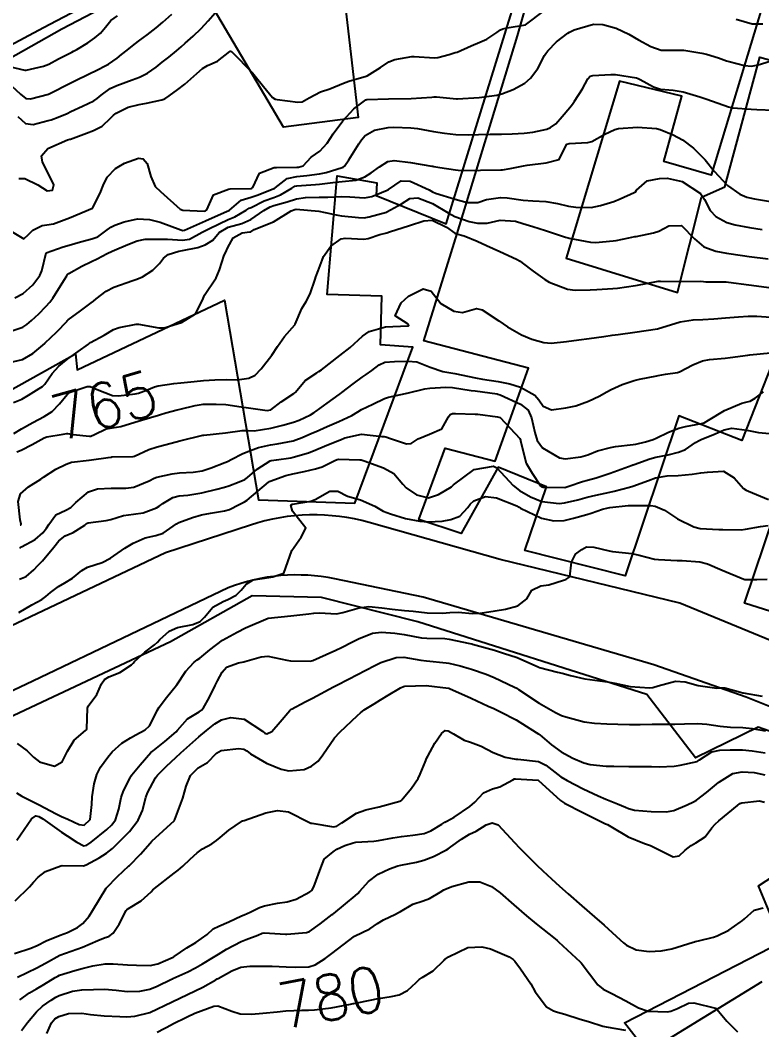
# Model space of a CAD drawing. Header units: metres. Extents: x 318500 to 325275, y 7408834 to 7428799.
# Drawn here: x 323729.1 to 323794.6, y 7419810.4 to 7419899.6 of the extents above; entities that cross this region are included whole.
import ezdxf
from ezdxf.enums import TextEntityAlignment as Align

# ---------------------------------------------------------------- set-up
doc = ezdxf.new("R2010")
doc.units = ezdxf.units.M
doc.header["$MEASUREMENT"] = 0
for name, color, linetype in [('Cotas', 45, 'Continuous'), ('Curvas de Nivel 1m', 11, 'Continuous'), ('Curvas de Nivel 5m', 15, 'Continuous'), ('Edificações', 30, 'Continuous'), ('Vias Primárias', 230, 'Continuous')]:
    doc.layers.add(name, color=color, linetype=linetype)
doc.styles.add('Style-STANDARD', font='STANDARD.shx')

msp = doc.modelspace()

# ---------------------------------------------------------------- linework, layer by layer
at = {"layer": 'Curvas de Nivel 1m', "flags": 128}
for points, elevation in [([(323727.668, 7419895.623), (323729.549, 7419895.184), (323729.662, 7419895.176), (323731.195, 7419895.527), (323731.67, 7419895.715), (323732.526, 7419896.189), (323733.686, 7419896.781), (323733.848, 7419896.857), (323734.134, 7419897.013), (323735.092, 7419897.606), (323735.706, 7419898.025), (323736.234, 7419898.463), (323736.669, 7419898.981), (323737.14, 7419899.561), (323737.73, 7419899.982)], 756), ([(323728.356, 7419893.799), (323729.152, 7419893.077), (323729.634, 7419892.679), (323730.055, 7419892.644), (323731.64, 7419893.05), (323733.651, 7419894.081), (323735.504, 7419894.992), (323735.607, 7419895.044), (323735.661, 7419895.067), (323736.925, 7419895.724), (323737.679, 7419896.252), (323738.076, 7419896.572), (323738.571, 7419896.957), (323739.196, 7419897.449), (323739.703, 7419897.826), (323740.337, 7419898.304), (323741.133, 7419898.919), (323741.725, 7419899.412), (323742.513, 7419900.121)], 757), ([(323728.927, 7419891.08), (323729.601, 7419890.476), (323730.285, 7419890.377), (323731.605, 7419890.724), (323731.856, 7419890.797), (323732.497, 7419891.037), (323733.276, 7419891.364), (323733.617, 7419891.518), (323734.638, 7419891.991), (323735.632, 7419892.488), (323735.934, 7419892.689), (323736.283, 7419892.984), (323737.072, 7419893.55), (323737.649, 7419893.825), (323739.021, 7419894.316), (323739.656, 7419894.557), (323740.378, 7419894.929), (323741.125, 7419895.461), (323741.675, 7419895.877), (323742.251, 7419896.335), (323742.923, 7419896.898), (323743.333, 7419897.256), (323743.7, 7419897.578), (323744.389, 7419898.201), (323745.098, 7419898.869), (323745.727, 7419899.528), (323746.327, 7419900.261)], 758), ([(323729.005, 7419885.611), (323729.538, 7419885.625), (323730.693, 7419885.058), (323731.522, 7419884.511), (323731.986, 7419884.58), (323732.088, 7419885.042), (323731.547, 7419886.191), (323731.1, 7419887.055), (323731.002, 7419887.62), (323731.572, 7419888.268), (323733.305, 7419889.024), (323733.526, 7419889.076), (323733.581, 7419889.09), (323734.975, 7419889.613), (323735.593, 7419889.843), (323736.354, 7419890.227), (323737.124, 7419890.975), (323737.373, 7419891.213), (323737.616, 7419891.388), (323738.673, 7419891.905), (323739.628, 7419892.155), (323740.279, 7419892.281), (323741.635, 7419892.575), (323741.886, 7419892.658), (323742.282, 7419892.904), (323743.056, 7419893.486), (323743.651, 7419893.959), (323744.712, 7419894.874), (323745.21, 7419895.324), (323745.671, 7419895.605), (323746.556, 7419895.968), (323747.639, 7419896.831), (323747.664, 7419896.857), (323747.691, 7419896.867), (323747.776, 7419896.829), (323749.661, 7419894.907), (323749.745, 7419894.809), (323750.595, 7419893.742), (323751.408, 7419892.783), (323751.638, 7419892.636), (323751.825, 7419892.589), (323753.634, 7419892.343), (323754.005, 7419892.384), (323754.641, 7419892.745), (323755.645, 7419893.258), (323756.454, 7419893.524), (323757.653, 7419894.021), (323758.136, 7419894.215), (323759.66, 7419894.652), (323759.75, 7419894.679), (323760.925, 7419895.407), (323761.679, 7419895.927), (323762.189, 7419896.135), (323763.687, 7419896.389), (323763.908, 7419896.397), (323765.685, 7419896.267), (323765.99, 7419896.291), (323766.997, 7419896.58), (323767.533, 7419896.731), (323767.693, 7419896.779), (323768.931, 7419897.322), (323769.707, 7419897.651), (323770.317, 7419897.927), (323771.186, 7419898.525), (323771.509, 7419898.735), (323771.723, 7419898.833), (323772.118, 7419898.908), (323773.727, 7419899.175), (323775.393, 7419900.465)], 759), ([(323792.308, 7419899.675), (323793.736, 7419899.287), (323794.664, 7419899.282)], 759), ([(323728.652, 7419875.081), (323729.404, 7419875.461), (323730.249, 7419876.225), (323730.867, 7419877.056), (323731.036, 7419877.443), (323731.427, 7419879.05), (323732.918, 7419879.568), (323733.461, 7419879.734), (323734.452, 7419880.018), (323735.469, 7419880.274), (323735.983, 7419880.474), (323736.699, 7419880.978), (323737.131, 7419881.326), (323737.485, 7419881.501), (323738.308, 7419881.778), (323739.491, 7419882.036), (323740.55, 7419881.983), (323741.488, 7419881.744), (323743.296, 7419881.078), (323743.481, 7419881.008), (323743.637, 7419881.043), (323745.49, 7419881.878), (323747.39, 7419882.723), (323747.499, 7419882.769), (323747.542, 7419882.787), (323747.606, 7419882.829), (323748.645, 7419883.687), (323749.518, 7419883.978), (323750.145, 7419884.176), (323751.529, 7419884.716), (323751.574, 7419884.735), (323751.636, 7419884.778), (323752.687, 7419885.618), (323753.546, 7419885.802), (323754.423, 7419885.865), (323755.549, 7419886.019), (323756.133, 7419886.139), (323757.558, 7419886.586), (323757.642, 7419886.616), (323757.759, 7419886.697), (323758.123, 7419887.252), (323759.014, 7419888.686), (323759.244, 7419889.025), (323759.591, 7419889.403), (323760.395, 7419889.871), (323761.602, 7419890.118), (323762.108, 7419890.136), (323763.602, 7419890.085), (323764.193, 7419890.022), (323765.598, 7419889.771), (323766.569, 7419889.612), (323767.594, 7419889.5), (323768.671, 7419889.477), (323769.594, 7419889.493), (323770.61, 7419889.515), (323771.595, 7419889.533), (323772.548, 7419889.553), (323773.597, 7419889.615), (323774.367, 7419889.71), (323775.603, 7419889.964), (323775.944, 7419890.117), (323776.399, 7419890.452), (323776.973, 7419891.093), (323777.632, 7419891.895), (323777.88, 7419892.193), (323778.052, 7419892.434), (323778.757, 7419893.529), (323779.228, 7419894.416), (323779.42, 7419894.657), (323779.665, 7419894.722), (323781.253, 7419894.799), (323781.666, 7419894.791), (323783.514, 7419894.51), (323783.661, 7419894.459), (323783.846, 7419894.357), (323785.016, 7419893.702), (323785.652, 7419893.509), (323786.749, 7419893.406), (323787.654, 7419893.257), (323789.117, 7419892.816), (323789.645, 7419892.637), (323790.742, 7419892.263), (323791.636, 7419891.954), (323792.011, 7419891.867), (323793.633, 7419891.733), (323794.143, 7419891.704), (323795.632, 7419891.656)], 761), ([(323728.304, 7419872.138), (323729.361, 7419872.47), (323729.728, 7419872.703), (323730.122, 7419873.062), (323730.765, 7419873.671), (323731.389, 7419874.301), (323731.752, 7419874.688), (323732.023, 7419875.041), (323732.989, 7419876.599), (323733.237, 7419877.023), (323733.312, 7419877.131), (323733.423, 7419877.22), (323734.574, 7419877.861), (323735.439, 7419878.285), (323735.918, 7419878.51), (323736.806, 7419878.976), (323737.244, 7419879.181), (323737.455, 7419879.276), (323738.628, 7419879.787), (323739.468, 7419880.119), (323740.153, 7419880.247), (323741.47, 7419880.264), (323742.128, 7419880.246), (323743.469, 7419880.154), (323744.089, 7419880.262), (323745.181, 7419880.864), (323745.482, 7419881.023), (323745.827, 7419881.199), (323747.492, 7419881.988), (323748.082, 7419882.237), (323749.086, 7419882.814), (323749.336, 7419882.978), (323749.504, 7419883.066), (323750.678, 7419883.627), (323751.518, 7419883.948), (323752.12, 7419884.172), (323753.101, 7419884.756), (323753.36, 7419884.926), (323753.533, 7419884.964), (323755.185, 7419885.084), (323755.536, 7419885.116), (323756.956, 7419885.292), (323757.54, 7419885.351), (323758.757, 7419885.467), (323759.546, 7419885.757), (323760.097, 7419886.12), (323760.832, 7419886.657), (323761.565, 7419887.126), (323762.14, 7419887.216), (323763.564, 7419887.02), (323765.451, 7419886.711), (323765.561, 7419886.692), (323765.64, 7419886.678), (323766.159, 7419886.591), (323767.557, 7419886.365), (323767.778, 7419886.346), (323769.557, 7419886.333), (323769.755, 7419886.34), (323771.558, 7419886.372), (323771.696, 7419886.38), (323772.362, 7419886.508), (323773.562, 7419886.734), (323773.867, 7419886.789), (323775.565, 7419886.986), (323776.713, 7419887.304), (323777.25, 7419888.443), (323777.389, 7419888.636), (323777.584, 7419888.7), (323779.222, 7419888.779), (323779.587, 7419888.879), (323780.732, 7419889.528), (323781.606, 7419889.947), (323781.944, 7419890.039), (323783.608, 7419890.145), (323785.295, 7419890.023), (323785.606, 7419889.944), (323786.766, 7419889.477), (323787.597, 7419889.019), (323788.568, 7419888.29), (323789.575, 7419887.261), (323790.374, 7419886.268), (323791.541, 7419885.006), (323792.652, 7419884.233), (323793.271, 7419883.968), (323793.527, 7419883.901), (323793.926, 7419883.816), (323795.523, 7419883.549)], 762), ([(323727.42, 7419869.197), (323729.326, 7419869.639), (323730.24, 7419870.152), (323731.301, 7419871.05), (323731.324, 7419871.067), (323731.341, 7419871.085), (323732.348, 7419872.042), (323733.276, 7419873.021), (323733.322, 7419873.069), (323733.371, 7419873.118), (323734.454, 7419873.934), (323735.395, 7419874.635), (323735.601, 7419874.784), (323735.851, 7419874.985), (323736.714, 7419875.67), (323737.41, 7419876.019), (323739.061, 7419876.59), (323739.418, 7419876.713), (323739.937, 7419876.932), (323740.844, 7419877.503), (323741.438, 7419878.102), (323741.769, 7419878.583), (323742.18, 7419878.903), (323743.145, 7419879.203), (323743.455, 7419879.244), (323744.802, 7419879.528), (323745.463, 7419879.757), (323746.14, 7419880.179), (323746.7, 7419880.842), (323747.485, 7419881.302), (323748.68, 7419881.627), (323749.492, 7419881.997), (323750.642, 7419882.793), (323751.187, 7419883.102), (323751.507, 7419883.217), (323752.708, 7419883.566), (323753.516, 7419883.818), (323754.325, 7419883.935), (323755.518, 7419883.952), (323756.27, 7419883.967), (323757.52, 7419884.021), (323758.221, 7419883.988), (323759.518, 7419883.898), (323760.166, 7419884.018), (323761.529, 7419884.576), (323761.578, 7419884.601), (323761.633, 7419884.648), (323762.76, 7419885.413), (323763.541, 7419885.379), (323765.235, 7419884.603), (323765.528, 7419884.445), (323765.796, 7419884.326), (323767.518, 7419883.781), (323768.581, 7419883.487), (323769.515, 7419883.507), (323770.291, 7419883.76), (323771.521, 7419883.947), (323772.123, 7419883.909), (323773.518, 7419883.705), (323774.364, 7419883.631), (323775.517, 7419883.595), (323776.553, 7419883.417), (323777.517, 7419883.178), (323778.161, 7419883.075), (323779.517, 7419883.064), (323780.342, 7419883.221), (323781.522, 7419883.589), (323782.085, 7419883.813), (323783.324, 7419884.362), (323783.444, 7419884.449), (323783.533, 7419884.58), (323784.475, 7419885.418), (323785.549, 7419885.618), (323786.231, 7419885.639), (323787.546, 7419885.345), (323789.166, 7419884.284), (323789.525, 7419883.769), (323790.023, 7419882.781), (323790.531, 7419882.265), (323791.502, 7419881.74), (323792.22, 7419881.518), (323793.496, 7419881.271), (323794.605, 7419881.098)], 763), ([(323728.53, 7419865.823), (323729.276, 7419866.135), (323729.874, 7419866.471), (323730.814, 7419867.055), (323731.108, 7419867.237), (323731.296, 7419867.455), (323731.952, 7419868.399), (323732.543, 7419869.032), (323733.327, 7419869.676), (323735.155, 7419870.993), (323735.262, 7419871.07), (323735.342, 7419871.118), (323736.544, 7419871.786), (323737.359, 7419872.265), (323737.87, 7419872.455), (323739.367, 7419872.734), (323739.562, 7419872.742), (323741.363, 7419872.435), (323741.834, 7419872.434), (323743.37, 7419872.89), (323744.597, 7419873.656), (323745.223, 7419874.863), (323745.404, 7419875.298), (323746.416, 7419876.845), (323746.72, 7419877.551), (323747.149, 7419878.835), (323747.241, 7419879.046), (323747.461, 7419879.53), (323747.937, 7419880.362), (323748.716, 7419880.818), (323749.399, 7419880.893), (323749.481, 7419880.916), (323749.771, 7419881.094), (323751.49, 7419881.781), (323753.049, 7419882.757), (323753.373, 7419882.881), (323753.502, 7419882.895), (323755.5, 7419882.73), (323757.151, 7419882.36), (323757.496, 7419882.318), (323758.984, 7419882.167), (323759.495, 7419882.151), (323759.943, 7419882.218), (323761.45, 7419882.651), (323761.486, 7419882.664), (323762.781, 7419883.361), (323763.518, 7419883.845), (323764.216, 7419883.913), (323765.512, 7419883.395), (323766.901, 7419882.576), (323767.497, 7419882.243), (323768.75, 7419881.809), (323769.491, 7419881.659), (323770.35, 7419881.673), (323771.494, 7419881.946), (323772.844, 7419881.85), (323773.492, 7419881.65), (323774.381, 7419881.369), (323775.486, 7419881.013), (323777.263, 7419880.442), (323777.479, 7419880.372), (323777.575, 7419880.342), (323779.474, 7419879.978), (323779.919, 7419879.958), (323781.476, 7419880.096), (323781.72, 7419880.134), (323782.845, 7419880.366), (323783.364, 7419880.478), (323783.482, 7419880.501), (323785.021, 7419880.803), (323785.489, 7419880.959), (323786.391, 7419881.423), (323787.497, 7419881.465), (323788.637, 7419880.288), (323789.469, 7419879.576), (323790.523, 7419879.205), (323791.462, 7419879.028), (323792.883, 7419878.804), (323793.458, 7419878.728), (323795.14, 7419878.518)], 764), ([(323728.828, 7419861.464), (323729.218, 7419861.605), (323730.183, 7419862.103), (323731.235, 7419862.701), (323731.491, 7419862.792), (323732.92, 7419863.025), (323733.241, 7419863.086), (323733.31, 7419863.088), (323733.803, 7419863.012), (323735.238, 7419862.84), (323735.373, 7419862.854), (323735.682, 7419862.986), (323736.73, 7419863.491), (323737.246, 7419863.584), (323738.006, 7419863.717), (323739.251, 7419864.077), (323740.94, 7419864.598), (323741.258, 7419864.692), (323741.427, 7419864.739), (323741.995, 7419864.903), (323742.986, 7419865.171), (323743.265, 7419865.247), (323744.566, 7419865.575), (323745.272, 7419865.679), (323746.425, 7419865.691), (323747.272, 7419865.637), (323748.632, 7419865.454), (323749.268, 7419865.341), (323750.94, 7419865.109), (323751.266, 7419865.193), (323752.156, 7419865.888), (323753.288, 7419866.628), (323753.362, 7419866.676), (323753.439, 7419866.749), (323754.281, 7419867.765), (323755.316, 7419868.443), (323755.494, 7419868.55), (323755.726, 7419868.724), (323757.333, 7419869.99), (323758.262, 7419870.686), (323759.355, 7419871.682), (323759.921, 7419872.105), (323761.368, 7419872.52), (323763.335, 7419872.586), (323763.369, 7419872.584), (323763.401, 7419872.588), (323763.424, 7419872.619), (323763.372, 7419872.75), (323762.237, 7419873.492), (323762.768, 7419874.629), (323763.406, 7419875.212), (323764.691, 7419875.879), (323765.411, 7419875.657), (323766.27, 7419874.581), (323767.39, 7419873.891), (323768.173, 7419873.774), (323769.394, 7419874.135), (323769.91, 7419874.014), (323771.378, 7419873.027), (323772.145, 7419872.502), (323773.363, 7419871.798), (323774.293, 7419871.409), (323775.357, 7419871.121), (323775.988, 7419871.082), (323777.358, 7419871.223), (323778.42, 7419871.359), (323779.361, 7419871.48), (323780.632, 7419871.66), (323781.364, 7419871.766), (323781.9, 7419871.839), (323783.367, 7419872.04), (323785.37, 7419872.33), (323787.38, 7419872.958), (323788.539, 7419873.132), (323789.383, 7419873.172), (323790.347, 7419873.228), (323791.386, 7419873.301), (323792.535, 7419873.381), (323793.388, 7419873.44), (323794.152, 7419873.449), (323795.388, 7419873.374)], 766), ([(323729.129, 7419855.006), (323729.179, 7419855.019), (323729.206, 7419855.069), (323729.136, 7419855.456), (323728.943, 7419857.073), (323729.167, 7419857.754), (323729.864, 7419858.372), (323730.964, 7419859.052), (323731.083, 7419859.15), (323731.183, 7419859.242), (323732.292, 7419859.935), (323733.2, 7419860.382), (323733.675, 7419860.541), (323735.206, 7419860.737), (323735.438, 7419860.756), (323736.895, 7419860.973), (323737.171, 7419861.01), (323737.211, 7419861.016), (323739.095, 7419861.058), (323739.212, 7419861.084), (323740.474, 7419861.668), (323741.225, 7419861.908), (323742.024, 7419862.106), (323743.233, 7419862.442), (323743.586, 7419862.533), (323744.895, 7419862.865), (323745.241, 7419862.943), (323745.333, 7419862.951), (323747.243, 7419863.135), (323748.715, 7419863.346), (323749.245, 7419863.34), (323749.773, 7419863.33), (323751.248, 7419863.553), (323752.3, 7419863.814), (323753.253, 7419864.081), (323753.741, 7419864.259), (323754.744, 7419864.735), (323755.065, 7419864.93), (323755.265, 7419865.07), (323756.233, 7419865.758), (323757.287, 7419866.532), (323757.384, 7419866.603), (323757.509, 7419866.697), (323758.514, 7419867.469), (323759.311, 7419868.06), (323759.671, 7419868.31), (323760.166, 7419868.662), (323760.826, 7419869.154), (323761.328, 7419869.402), (323762.152, 7419869.462), (323763.329, 7419869.486), (323764.13, 7419869.41), (323765.324, 7419868.951), (323766.429, 7419868.579), (323767.318, 7419868.417), (323767.5, 7419868.385), (323769.312, 7419867.994), (323769.944, 7419867.897), (323771.308, 7419867.68), (323772.333, 7419867.471), (323773.3, 7419867.186), (323774.547, 7419866.471), (323774.894, 7419866.074), (323775.28, 7419865.492), (323776.008, 7419865.18), (323777.279, 7419865.348), (323778.166, 7419865.536), (323779.285, 7419865.943), (323780.227, 7419866.396), (323780.903, 7419866.779), (323781.299, 7419866.986), (323782.266, 7419867.405), (323783.311, 7419867.757), (323783.79, 7419867.876), (323785.318, 7419868.18), (323785.445, 7419868.201), (323786.095, 7419868.318), (323787.14, 7419868.486), (323787.324, 7419868.543), (323788.482, 7419869.139), (323789.338, 7419869.51), (323789.974, 7419869.637), (323791.343, 7419869.751), (323791.795, 7419869.791), (323793.347, 7419870.017), (323793.524, 7419870.041), (323795.35, 7419870.2)], 767), ([(323729.099, 7419852.969), (323729.152, 7419853.017), (323729.241, 7419853.069), (323730.445, 7419853.721), (323731.119, 7419854.307), (323731.458, 7419854.712), (323731.672, 7419855.042), (323732.279, 7419855.897), (323733.149, 7419856.307), (323733.615, 7419856.551), (323734.056, 7419857.007), (323735.17, 7419857.949), (323735.95, 7419858.204), (323737.173, 7419858.262), (323738.471, 7419858.249), (323739.174, 7419858.347), (323740.52, 7419858.92), (323740.953, 7419859.144), (323741.185, 7419859.227), (323742.559, 7419859.527), (323743.191, 7419859.606), (323744.4, 7419859.664), (323745.194, 7419859.792), (323745.98, 7419860.067), (323747.205, 7419860.522), (323747.421, 7419860.613), (323747.803, 7419860.824), (323748.736, 7419861.296), (323749.22, 7419861.501), (323750.171, 7419861.851), (323751.23, 7419862.094), (323751.818, 7419862.184), (323753.236, 7419862.452), (323753.467, 7419862.517), (323754.018, 7419862.742), (323754.867, 7419863.11), (323755.245, 7419863.274), (323756.238, 7419863.703), (323757.254, 7419864.142), (323758.399, 7419864.683), (323758.935, 7419865.004), (323759.268, 7419865.208), (323760.243, 7419865.693), (323761.283, 7419866.172), (323761.643, 7419866.286), (323763.141, 7419866.622), (323763.264, 7419866.647), (323763.291, 7419866.656), (323764.854, 7419867.039), (323765.297, 7419867.088), (323766.689, 7419867.186), (323767.299, 7419867.159), (323768.943, 7419866.898), (323769.295, 7419866.842), (323771.213, 7419866.589), (323771.291, 7419866.574), (323771.478, 7419866.508), (323773.282, 7419865.693), (323773.951, 7419865.154), (323774.267, 7419864.475), (323774.556, 7419863.165), (323774.761, 7419862.467), (323775.23, 7419861.813), (323776.72, 7419860.935), (323777.216, 7419860.838), (323778.619, 7419861.015), (323779.222, 7419861.203), (323780.075, 7419861.55), (323781.232, 7419861.856), (323781.675, 7419861.931), (323783.236, 7419862.102), (323783.451, 7419862.134), (323784.315, 7419862.339), (323785.006, 7419862.569), (323785.245, 7419862.682), (323786.353, 7419863.214), (323787.259, 7419863.557), (323787.836, 7419863.717), (323789.265, 7419863.96), (323789.502, 7419864.041), (323789.867, 7419864.271), (323791.279, 7419865.131), (323792.833, 7419865.774), (323793.287, 7419865.878), (323793.554, 7419865.951), (323793.996, 7419866.213), (323794.744, 7419866.76)], 768), ([(323729.067, 7419850.219), (323729.675, 7419850.46), (323730.347, 7419851.057), (323730.697, 7419851.441), (323731.088, 7419851.828), (323732.089, 7419853.035), (323732.539, 7419853.598), (323733.115, 7419854.042), (323733.795, 7419854.335), (323734.833, 7419854.994), (323734.993, 7419855.131), (323735.133, 7419855.21), (323736.713, 7419855.397), (323737.138, 7419855.487), (323738.253, 7419855.844), (323739.145, 7419855.969), (323739.981, 7419856.094), (323741.154, 7419856.528), (323741.398, 7419856.666), (323741.734, 7419856.904), (323742.618, 7419857.443), (323743.167, 7419857.583), (323743.93, 7419857.641), (323745.17, 7419857.835), (323746.497, 7419858.164), (323747.175, 7419858.339), (323747.543, 7419858.46), (323748.455, 7419858.817), (323748.958, 7419859.038), (323749.186, 7419859.204), (323750.051, 7419859.943), (323751.208, 7419860.668), (323751.293, 7419860.695), (323751.767, 7419860.772), (323753.017, 7419860.949), (323753.214, 7419860.992), (323754.57, 7419861.387), (323755.224, 7419861.632), (323755.988, 7419861.959), (323757.236, 7419862.458), (323757.411, 7419862.524), (323757.784, 7419862.692), (323759.244, 7419863.034), (323761.058, 7419862.836), (323761.242, 7419862.809), (323761.389, 7419862.795), (323761.8, 7419862.642), (323763.233, 7419862.184), (323763.645, 7419862.203), (323764.269, 7419862.605), (323765.247, 7419863.029), (323766.339, 7419863.494), (323766.93, 7419864.573), (323767.068, 7419864.776), (323767.273, 7419864.844), (323767.549, 7419864.842), (323769.273, 7419864.809), (323769.528, 7419864.791), (323771.271, 7419864.563), (323771.479, 7419864.508), (323773.242, 7419862.633), (323773.283, 7419862.489), (323773.299, 7419862.429), (323773.785, 7419860.481), (323774.315, 7419859.587), (323775.054, 7419858.462), (323775.189, 7419858.364), (323775.3, 7419858.347), (323777.188, 7419858.328), (323777.275, 7419858.343), (323777.554, 7419858.426), (323778.751, 7419858.858), (323779.196, 7419858.97), (323779.959, 7419859.16), (323781.202, 7419859.571), (323783.147, 7419860.289), (323783.21, 7419860.311), (323783.237, 7419860.322), (323783.304, 7419860.349), (323784.693, 7419860.86), (323785.22, 7419860.989), (323786.321, 7419861.216), (323787.227, 7419861.432), (323787.859, 7419861.662), (323788.728, 7419862.278), (323789.041, 7419862.475), (323789.244, 7419862.555), (323790.455, 7419863.059), (323791.257, 7419863.413), (323791.949, 7419863.55), (323793.258, 7419863.396), (323794.296, 7419863.168), (323795.254, 7419863.1)], 769), ([(323728.869, 7419835.701), (323729.739, 7419835.057), (323730.301, 7419834.495), (323730.85, 7419834.084), (323732.16, 7419833.714), (323732.851, 7419834.078), (323733.318, 7419835.013), (323733.885, 7419835.995), (323734.888, 7419836.855), (323734.961, 7419836.917), (323735.002, 7419836.989), (323735.088, 7419838.817), (323735.146, 7419838.988), (323735.889, 7419840.022), (323736.31, 7419840.976), (323736.576, 7419841.344), (323736.949, 7419841.588), (323737.929, 7419841.982), (323738.966, 7419842.666), (323739.101, 7419842.805), (323739.223, 7419842.936), (323740.141, 7419843.764), (323740.993, 7419844.419), (323741.246, 7419844.658), (323741.46, 7419844.905), (323742.267, 7419845.638), (323743.011, 7419845.941), (323744.371, 7419846.227), (323745.016, 7419846.476), (323745.406, 7419846.854), (323746.138, 7419847.739), (323747.041, 7419848.239), (323747.456, 7419848.413), (323748.18, 7419848.819), (323748.634, 7419849.237), (323749.065, 7419849.779), (323749.697, 7419850.174), (323751.074, 7419850.375), (323751.436, 7419850.413), (323752.391, 7419850.76), (323753.1, 7419852.75), (323753.934, 7419853.926), (323754.336, 7419854.738), (323753.152, 7419856.234), (323753.03, 7419856.752), (323753.161, 7419856.845), (323754.786, 7419857.112), (323755.165, 7419857.253), (323756.468, 7419858.006), (323757.173, 7419857.995), (323758.02, 7419857.539), (323759.165, 7419857.215), (323760.433, 7419856.657), (323761.154, 7419856.24), (323761.814, 7419855.977), (323763.144, 7419855.566), (323764.401, 7419855.341), (323765.14, 7419855.273), (323766.367, 7419855.352), (323767.144, 7419855.5), (323767.92, 7419855.787), (323768.639, 7419856.548), (323768.855, 7419856.854), (323769.169, 7419857.144), (323770.19, 7419857.51), (323771.174, 7419857.416), (323772.97, 7419856.685), (323773.161, 7419856.571), (323773.294, 7419856.488), (323775.147, 7419855.616), (323776.216, 7419855.372), (323777.145, 7419855.408), (323777.967, 7419855.602), (323779.153, 7419855.942), (323779.52, 7419856.039), (323780.526, 7419856.39), (323781.01, 7419856.534), (323781.163, 7419856.558), (323782.8, 7419856.721), (323783.166, 7419856.737), (323784.786, 7419856.713), (323785.165, 7419856.677), (323785.99, 7419856.318), (323787.149, 7419855.536), (323788.58, 7419854.837), (323789.136, 7419854.701), (323790.782, 7419854.607), (323791.135, 7419854.604), (323792.77, 7419854.591), (323793.136, 7419854.625), (323794.477, 7419854.862), (323795.142, 7419854.97)], 771), ([(323728.814, 7419831.343), (323729.286, 7419831.063), (323730.799, 7419830.297), (323732.317, 7419829.495), (323732.783, 7419829.253), (323733.324, 7419829.012), (323734.324, 7419828.545), (323734.775, 7419828.495), (323735.295, 7419828.982), (323735.464, 7419830.316), (323735.487, 7419830.98), (323735.668, 7419832.137), (323735.894, 7419832.979), (323736.223, 7419833.6), (323736.855, 7419834.488), (323737.242, 7419834.964), (323738.091, 7419835.732), (323738.879, 7419836.218), (323739.352, 7419836.464), (323740.165, 7419836.921), (323740.547, 7419837.263), (323740.905, 7419837.94), (323741.214, 7419838.609), (323741.391, 7419838.905), (323742.055, 7419839.773), (323742.94, 7419840.85), (323742.969, 7419840.89), (323743.747, 7419842.09), (323744.445, 7419842.868), (323744.742, 7419843.095), (323744.976, 7419843.255), (323745.87, 7419843.964), (323747, 7419844.83), (323748.277, 7419845.547), (323749.011, 7419845.916), (323751.02, 7419846.78), (323753.032, 7419846.968), (323754.613, 7419847.155), (323755.035, 7419847.209), (323755.548, 7419847.235), (323757.035, 7419847.169), (323757.612, 7419847.267), (323759.04, 7419847.7), (323759.911, 7419847.792), (323761.04, 7419847.688), (323761.967, 7419847.564), (323763.038, 7419847.454), (323763.818, 7419847.389), (323765.037, 7419847.246), (323766.394, 7419847.219), (323767.037, 7419847.284), (323767.774, 7419847.295), (323769.036, 7419847.174), (323769.72, 7419847.213), (323771.039, 7419847.435), (323771.976, 7419847.565), (323773.044, 7419847.858), (323773.832, 7419848.478), (323774.292, 7419849.241), (323775.067, 7419849.623), (323775.785, 7419849.733), (323777.075, 7419850.124), (323777.3, 7419850.204), (323777.636, 7419850.424), (323777.794, 7419851.729), (323778.129, 7419852.42), (323778.694, 7419852.835), (323779.117, 7419853.073), (323779.769, 7419853.053), (323781.113, 7419852.728), (323781.415, 7419852.677), (323783.111, 7419852.481), (323783.764, 7419852.343), (323785.105, 7419851.975), (323785.478, 7419851.951), (323787.104, 7419851.877), (323787.541, 7419851.856), (323789.102, 7419851.763), (323789.791, 7419851.571), (323791.091, 7419851.006), (323792.983, 7419850.221), (323793.079, 7419850.184), (323793.122, 7419850.177), (323794.151, 7419850.204), (323795.041, 7419850.23)], 772), ([(323728.849, 7419827.156), (323730.141, 7419829.05), (323730.504, 7419829.325), (323730.783, 7419829.261), (323731.144, 7419829.036), (323732.769, 7419827.874), (323733.292, 7419827.539), (323734.129, 7419826.999), (323734.755, 7419826.677), (323735.027, 7419826.715), (323735.386, 7419826.981), (323736.772, 7419828.114), (323737.222, 7419828.51), (323737.541, 7419828.952), (323737.835, 7419829.909), (323738.053, 7419830.948), (323738.241, 7419831.527), (323738.836, 7419832.664), (323738.929, 7419832.848), (323738.986, 7419832.938), (323739.731, 7419833.809), (323740.672, 7419834.913), (323740.777, 7419834.995), (323740.862, 7419835.054), (323741.896, 7419835.878), (323742.888, 7419836.734), (323743.03, 7419836.888), (323743.908, 7419837.872), (323744.915, 7419838.507), (323745.129, 7419838.644), (323745.315, 7419838.854), (323745.823, 7419839.74), (323746.35, 7419840.839), (323746.557, 7419841.225), (323746.958, 7419842), (323747.348, 7419842.444), (323748.397, 7419842.816), (323748.863, 7419842.92), (323748.972, 7419842.948), (323750.405, 7419843.362), (323750.979, 7419843.409), (323752.668, 7419843.061), (323752.974, 7419843.015), (323754.731, 7419842.975), (323754.974, 7419843.026), (323756.137, 7419843.559), (323756.989, 7419843.944), (323757.502, 7419844.182), (323758.469, 7419844.678), (323758.819, 7419844.857), (323759.004, 7419844.953), (323760.224, 7419845.446), (323761.013, 7419845.542), (323762.197, 7419845.447), (323763.011, 7419845.328), (323764.553, 7419845.051), (323765.006, 7419844.999), (323766.612, 7419844.968), (323767.005, 7419844.932), (323768.819, 7419844.543), (323768.999, 7419844.496), (323769.056, 7419844.482), (323770.991, 7419843.942), (323771.793, 7419843.697), (323772.982, 7419843.286), (323774.906, 7419842.461), (323774.948, 7419842.439), (323774.97, 7419842.429), (323776.547, 7419842.017), (323776.965, 7419841.904), (323777.688, 7419841.697), (323778.96, 7419841.415), (323779.849, 7419841.287), (323780.958, 7419841.158), (323781.618, 7419841.032), (323782.954, 7419840.753), (323784.657, 7419840.629), (323784.953, 7419840.662), (323785.442, 7419840.809), (323786.959, 7419841.2), (323787.817, 7419841.146), (323788.956, 7419840.833), (323790.608, 7419840.599), (323790.954, 7419840.619), (323791.333, 7419840.624), (323792.705, 7419840.224), (323792.911, 7419840.183), (323792.949, 7419840.175), (323794.628, 7419839.878)], 773), ([(323728.687, 7419821.806), (323729.942, 7419823.051), (323730.31, 7419823.442), (323730.713, 7419823.895), (323731.371, 7419824.382), (323732.728, 7419824.91), (323732.825, 7419824.922), (323734.729, 7419824.903), (323734.949, 7419824.987), (323736.102, 7419825.607), (323736.746, 7419826.01), (323737.279, 7419826.428), (323737.805, 7419826.95), (323738.284, 7419827.426), (323738.77, 7419827.917), (323739.548, 7419828.928), (323739.919, 7419829.797), (323740.221, 7419830.919), (323740.379, 7419831.354), (323740.83, 7419832.239), (323741.075, 7419832.669), (323741.251, 7419832.906), (323742.039, 7419833.707), (323742.856, 7419834.462), (323743.307, 7419834.883), (323744.884, 7419836.284), (323745.584, 7419836.85), (323746.311, 7419837.427), (323746.904, 7419837.793), (323747.725, 7419838.005), (323748.905, 7419837.842), (323750.516, 7419836.786), (323750.717, 7419836.612), (323750.888, 7419836.559), (323751.355, 7419836.773), (323752.063, 7419837.603), (323752.918, 7419838.608), (323752.987, 7419838.682), (323753.07, 7419838.749), (323754.295, 7419839.371), (323754.935, 7419839.709), (323756.78, 7419840.703), (323756.951, 7419840.794), (323757.149, 7419840.894), (323758.962, 7419841.826), (323759.515, 7419842.114), (323760.563, 7419842.654), (323760.829, 7419842.794), (323760.973, 7419842.862), (323762.305, 7419843.305), (323762.98, 7419843.318), (323764.501, 7419843.074), (323764.976, 7419843), (323766.724, 7419842.822), (323766.973, 7419842.786), (323767.969, 7419842.555), (323768.764, 7419842.339), (323768.967, 7419842.276), (323770.259, 7419841.817), (323770.96, 7419841.524), (323772.752, 7419840.692), (323772.951, 7419840.602), (323773.022, 7419840.56), (323773.123, 7419840.487), (323774.932, 7419839.254), (323776.388, 7419838.438), (323776.916, 7419838.185), (323777.29, 7419838.051), (323778.908, 7419837.627), (323779.808, 7419837.495), (323780.906, 7419837.433), (323781.87, 7419837.401), (323782.906, 7419837.396), (323783.85, 7419837.396), (323784.906, 7419837.404), (323785.821, 7419837.402), (323786.907, 7419837.411), (323787.764, 7419837.43), (323788.908, 7419837.47), (323789.745, 7419837.424), (323790.905, 7419837.24), (323791.816, 7419837.149), (323792.903, 7419837.109), (323793.72, 7419837.025), (323794.9, 7419836.824)], 774), ([(323728.882, 7419815.066), (323730.608, 7419815.88), (323731.359, 7419816.286), (323732.63, 7419817.02), (323734.637, 7419817.727), (323735.983, 7419818.31), (323736.646, 7419818.554), (323736.951, 7419818.653), (323737.33, 7419818.953), (323737.859, 7419819.751), (323738.485, 7419820.942), (323738.568, 7419821.055), (323738.683, 7419821.134), (323739.814, 7419821.802), (323740.706, 7419822.615), (323740.848, 7419822.768), (323740.99, 7419822.906), (323742.724, 7419824.262), (323743.089, 7419824.513), (323743.495, 7419824.872), (323744.132, 7419825.473), (323744.748, 7419826.045), (323745.215, 7419826.391), (323746.044, 7419826.841), (323746.466, 7419827.133), (323746.769, 7419827.402), (323747.556, 7419828.045), (323748.663, 7419828.811), (323748.741, 7419828.86), (323748.791, 7419828.873), (323748.886, 7419828.904), (323750.798, 7419829.586), (323751.832, 7419829.796), (323752.799, 7419829.668), (323754.657, 7419828.731), (323754.789, 7419828.669), (323754.863, 7419828.655), (323756.785, 7419828.349), (323757.084, 7419828.398), (323757.518, 7419828.689), (323758.799, 7419829.538), (323759.623, 7419829.841), (323760.805, 7419830.122), (323762.645, 7419830.622), (323762.756, 7419830.675), (323762.812, 7419830.732), (323763.681, 7419831.754), (323764.258, 7419832.599), (323764.444, 7419832.998), (323764.862, 7419834.065), (323765.018, 7419834.439), (323765.094, 7419834.588), (323765.74, 7419835.722), (323766.326, 7419836.576), (323766.627, 7419836.839), (323766.894, 7419836.819), (323767.375, 7419836.563), (323768.32, 7419835.984), (323768.883, 7419835.82), (323769.827, 7419835.474), (323770.874, 7419834.91), (323771.947, 7419834.499), (323772.868, 7419834.325), (323773.042, 7419834.313), (323774.865, 7419834.117), (323775.535, 7419833.775), (323776.845, 7419832.765), (323777.402, 7419832.424), (323778.83, 7419831.713), (323780.131, 7419831.079), (323780.816, 7419830.773), (323781.842, 7419830.365), (323782.539, 7419830.086), (323782.806, 7419829.974), (323783.344, 7419829.805), (323784.804, 7419829.701), (323786.175, 7419829.681), (323786.805, 7419829.779), (323787.993, 7419830.282), (323788.543, 7419830.546), (323788.817, 7419830.704), (323789.706, 7419831.382), (323790.756, 7419832.251), (323790.803, 7419832.288), (323790.841, 7419832.321), (323792.033, 7419833.052), (323792.855, 7419833.2), (323793.915, 7419833.143), (323794.851, 7419832.95)], 776), ([(323729.097, 7419813.062), (323729.956, 7419813.673), (323730.585, 7419814.029), (323731.221, 7419814.403), (323732.224, 7419815.024), (323732.458, 7419815.165), (323732.603, 7419815.234), (323733.944, 7419815.666), (323734.613, 7419815.842), (323735.536, 7419816.056), (323736.619, 7419816.246), (323737.336, 7419816.236), (323738.618, 7419816.166), (323739.411, 7419816.136), (323740.618, 7419816.088), (323741.285, 7419816.235), (323742.629, 7419816.823), (323742.668, 7419816.841), (323742.727, 7419816.879), (323743.84, 7419817.666), (323744.643, 7419818.127), (323745.63, 7419818.845), (323746.176, 7419819.318), (323746.661, 7419819.57), (323747.535, 7419819.949), (323748.675, 7419820.482), (323748.905, 7419820.57), (323749.437, 7419820.792), (323750.256, 7419821.217), (323750.689, 7419821.372), (323751.849, 7419821.607), (323752.695, 7419821.731), (323753.487, 7419821.953), (323754.708, 7419822.593), (323754.787, 7419822.651), (323754.86, 7419822.728), (323755.037, 7419823.049), (323755.665, 7419824.716), (323755.967, 7419825.486), (323756.752, 7419826.148), (323757.091, 7419826.359), (323757.774, 7419826.685), (323758.518, 7419826.919), (323758.765, 7419826.977), (323760.346, 7419827.074), (323760.767, 7419827.127), (323762.019, 7419827.384), (323762.773, 7419827.503), (323763.772, 7419827.608), (323764.778, 7419827.757), (323765.381, 7419827.984), (323766.358, 7419828.574), (323766.618, 7419828.745), (323766.793, 7419828.839), (323767.44, 7419829.204), (323768.806, 7419830.125), (323769.243, 7419830.534), (323770.011, 7419831.333), (323770.828, 7419831.687), (323771.457, 7419831.877), (323772.605, 7419832.492), (323772.759, 7419832.573), (323772.841, 7419832.58), (323774.84, 7419832.46), (323776.814, 7419830.665), (323777.156, 7419830.427), (323778.802, 7419829.602), (323779.6, 7419829.2), (323780.792, 7419828.621), (323780.955, 7419828.541), (323781.244, 7419828.373), (323782.777, 7419827.469), (323784.228, 7419826.875), (323784.765, 7419826.688), (323785.534, 7419826.318), (323786.751, 7419825.682), (323787.277, 7419825.768), (323787.82, 7419826.284), (323788.346, 7419826.697), (323788.77, 7419826.925), (323789.582, 7419827.458), (323790.165, 7419828.256), (323790.458, 7419828.589), (323790.796, 7419828.87), (323792.442, 7419830.226), (323792.643, 7419830.392), (323792.814, 7419830.474), (323794.379, 7419830.634), (323794.815, 7419830.528)], 777), ([(323729.244, 7419810.355), (323729.787, 7419811.051), (323730.56, 7419812.01), (323731.107, 7419812.492), (323731.866, 7419813.027), (323732.293, 7419813.304), (323732.576, 7419813.444), (323733.76, 7419813.825), (323734.585, 7419813.957), (323735.599, 7419813.96), (323736.585, 7419813.99), (323737.608, 7419813.927), (323738.583, 7419813.803), (323739.689, 7419813.818), (323740.586, 7419814.002), (323741.228, 7419814.263), (323742.479, 7419814.882), (323742.561, 7419814.92), (323742.601, 7419814.937), (323743.937, 7419815.54), (323744.615, 7419815.89), (323745.229, 7419816.242), (323746.203, 7419816.836), (323746.633, 7419817.104), (323747.347, 7419817.529), (323748.644, 7419818.208), (323749.064, 7419818.377), (323750.092, 7419818.786), (323750.49, 7419818.944), (323750.653, 7419818.965), (323752.542, 7419818.861), (323752.652, 7419818.856), (323754.387, 7419819), (323754.655, 7419819.096), (323755.601, 7419819.781), (323756.678, 7419820.595), (323756.736, 7419820.642), (323756.811, 7419820.698), (323757.837, 7419821.539), (323758.704, 7419822.261), (323758.922, 7419822.453), (323759.116, 7419822.666), (323759.859, 7419823.518), (323760.725, 7419824.157), (323761.722, 7419824.635), (323762.461, 7419824.898), (323762.735, 7419824.967), (323764.107, 7419825.232), (323764.742, 7419825.387), (323765.603, 7419825.726), (323766.756, 7419826.32), (323766.915, 7419826.41), (323767.145, 7419826.564), (323768.075, 7419827.246), (323768.777, 7419827.683), (323769.367, 7419827.945), (323770.271, 7419828.518), (323770.792, 7419828.694), (323771.319, 7419828.505), (323772.767, 7419826.95), (323773.193, 7419826.484), (323774.737, 7419824.953), (323775.271, 7419824.452), (323776.028, 7419823.746), (323776.717, 7419823.115), (323777.485, 7419822.422), (323778.694, 7419821.363), (323779.824, 7419820.393), (323780.669, 7419819.648), (323782.079, 7419818.359), (323782.377, 7419818.084), (323782.645, 7419817.878), (323783.506, 7419817.477), (323784.64, 7419817.317), (323785.712, 7419817.385), (323786.643, 7419817.58), (323788.526, 7419818.149), (323788.649, 7419818.185), (323788.714, 7419818.205), (323788.989, 7419818.267), (323790.317, 7419818.592), (323790.657, 7419818.706), (323791.683, 7419819.216), (323792.675, 7419819.907), (323792.852, 7419820.043), (323793.05, 7419820.214), (323793.905, 7419820.989), (323794.695, 7419821.176)], 778), ([(323731.477, 7419810.09), (323731.887, 7419811.027), (323732.19, 7419811.387), (323732.556, 7419811.601), (323733.393, 7419811.842), (323734.559, 7419811.871), (323735.35, 7419811.77), (323736.557, 7419811.651), (323737.927, 7419811.575), (323738.556, 7419811.571), (323739.245, 7419811.618), (323740.56, 7419811.941), (323742.538, 7419812.88), (323742.557, 7419812.894), (323743.905, 7419813.542), (323744.585, 7419813.853), (323745.261, 7419814.179), (323746.391, 7419814.833), (323746.522, 7419814.91), (323746.602, 7419814.955), (323747.809, 7419815.615), (323748.617, 7419815.938), (323749.385, 7419816.025), (323750.619, 7419816.028), (323751.363, 7419816.025), (323752.618, 7419815.969), (323753.411, 7419815.945), (323754.619, 7419815.985), (323755.173, 7419816.163), (323756.036, 7419816.706), (323756.634, 7419817.142), (323758.65, 7419818.67), (323759.977, 7419819.34), (323760.667, 7419819.813), (323761.187, 7419820.127), (323762.246, 7419820.627), (323762.529, 7419820.775), (323762.684, 7419820.871), (323763.781, 7419821.516), (323764.698, 7419821.8), (323765.265, 7419822.021), (323766.202, 7419822.575), (323766.51, 7419822.774), (323766.713, 7419822.88), (323767.23, 7419823.077), (323768.72, 7419823.496), (323769.685, 7419823.49), (323770.716, 7419823.063), (323771.495, 7419822.502), (323772.694, 7419821.452), (323773.805, 7419820.473), (323774.67, 7419819.761), (323776.344, 7419818.435), (323776.511, 7419818.295), (323776.647, 7419818.174), (323778.563, 7419816.411), (323778.629, 7419816.332), (323780.123, 7419814.387), (323780.595, 7419814.014), (323781.337, 7419813.62), (323782.579, 7419812.961), (323783.704, 7419812.339), (323784.567, 7419812.055), (323786.264, 7419812.002), (323786.568, 7419812.056), (323787.147, 7419812.291), (323788.1, 7419812.755), (323788.578, 7419812.795), (323790.509, 7419812.313), (323790.571, 7419812.293), (323790.626, 7419812.249), (323791.485, 7419811.162), (323792.425, 7419810.222)], 779)]:
    msp.add_lwpolyline(points, dxfattribs=dict(at, elevation=elevation))
at = {"layer": 'Curvas de Nivel 5m', "flags": 128}
for points, elevation in [([(323728.133, 7419881.09), (323729.468, 7419880.275), (323729.873, 7419880.667), (323730.254, 7419881.062), (323731.075, 7419881.463), (323731.485, 7419881.511), (323732.06, 7419881.616), (323733.491, 7419882.141), (323735.5, 7419882.99), (323736.18, 7419884.323), (323736.45, 7419884.981), (323736.796, 7419885.723), (323737.553, 7419886.503), (323737.845, 7419886.676), (323738.332, 7419886.958), (323739.565, 7419887.395), (323739.976, 7419887.345), (323740.338, 7419886.928), (323740.672, 7419885.794), (323741.057, 7419884.917), (323741.523, 7419884.462), (323743.265, 7419882.892), (323743.499, 7419882.805), (323745.366, 7419882.73), (323745.499, 7419882.77), (323745.605, 7419882.858), (323746.202, 7419884.168), (323747.528, 7419884.684), (323747.666, 7419884.691), (323749.529, 7419884.733), (323749.59, 7419884.748), (323749.671, 7419884.808), (323750.256, 7419886.092), (323751.557, 7419886.583), (323751.739, 7419886.595), (323753.558, 7419886.608), (323753.691, 7419886.616), (323754.116, 7419886.744), (323754.821, 7419887.484), (323755.573, 7419888.015), (323756.215, 7419888.72), (323756.757, 7419889.548), (323757.61, 7419890.7), (323758.564, 7419891.753), (323759.638, 7419892.552), (323759.737, 7419892.58), (323761.64, 7419892.65), (323763.641, 7419892.693), (323765.451, 7419892.793), (323765.642, 7419892.813), (323765.866, 7419892.82), (323767.641, 7419892.658), (323767.727, 7419892.655), (323769.642, 7419892.778), (323771.188, 7419892.981), (323771.646, 7419893.107), (323772.628, 7419893.484), (323773.655, 7419894.022), (323774.165, 7419894.482), (323774.807, 7419895.339), (323775.402, 7419896.464), (323775.511, 7419896.644), (323775.696, 7419896.882), (323776.476, 7419897.684), (323777.476, 7419898.442), (323777.623, 7419898.539), (323777.722, 7419898.595), (323778.036, 7419898.749), (323779.728, 7419899.238), (323780.541, 7419899.211), (323781.725, 7419898.888), (323782.835, 7419898.369), (323783.713, 7419897.863), (323784.782, 7419897.266), (323785.699, 7419896.952), (323787.063, 7419896.946), (323787.7, 7419896.952), (323789.283, 7419896.697), (323789.695, 7419896.6), (323790.746, 7419896.264), (323791.452, 7419896.017), (323791.687, 7419895.94), (323793.048, 7419895.594), (323793.683, 7419895.541), (323794.252, 7419895.647), (323795.689, 7419896.095)], 760), ([(323728.561, 7419863.08), (323729.244, 7419863.5), (323730.241, 7419864.07), (323731.255, 7419864.594), (323731.943, 7419865.04), (323732.59, 7419865.711), (323733.283, 7419866.544), (323733.556, 7419866.746), (323734.328, 7419867.004), (323735.058, 7419867.229), (323735.294, 7419867.229), (323735.94, 7419866.983), (323737.282, 7419866.449), (323737.815, 7419866.429), (323739.285, 7419866.58), (323739.578, 7419866.643), (323740.267, 7419866.925), (323740.994, 7419867.215), (323741.296, 7419867.294), (323742.698, 7419867.497), (323743.3, 7419867.553), (323744.49, 7419867.684), (323745.304, 7419867.78), (323746.312, 7419867.838), (323747.305, 7419867.849), (323748.293, 7419867.832), (323749.307, 7419867.976), (323749.862, 7419868.251), (323750.399, 7419868.794), (323751.332, 7419870.022), (323751.841, 7419870.772), (323752.447, 7419871.671), (323753.369, 7419872.693), (323753.394, 7419872.725), (323753.41, 7419872.75), (323753.996, 7419874.138), (323754.376, 7419874.74), (323754.731, 7419875.412), (323755.16, 7419876.733), (323755.227, 7419876.928), (323755.431, 7419877.452), (323755.775, 7419878.395), (323755.904, 7419878.723), (323756.537, 7419879.641), (323757.474, 7419880.281), (323757.826, 7419880.344), (323759.474, 7419880.265), (323759.829, 7419880.312), (323760.859, 7419880.656), (323761.361, 7419880.771), (323761.482, 7419880.803), (323761.737, 7419880.9), (323763.488, 7419881.461), (323764.762, 7419881.87), (323765.493, 7419881.919), (323766.753, 7419881.311), (323767.482, 7419880.797), (323767.638, 7419880.724), (323768.322, 7419880.557), (323769.473, 7419880.091), (323770.296, 7419879.703), (323771.46, 7419879.179), (323772.922, 7419878.498), (323773.259, 7419878.304), (323773.447, 7419878.158), (323774.402, 7419877.438), (323775.432, 7419876.678), (323775.811, 7419876.456), (323777.421, 7419875.834), (323778.107, 7419875.742), (323779.42, 7419875.769), (323780.024, 7419875.798), (323781.423, 7419875.895), (323781.86, 7419875.939), (323783.427, 7419876.154), (323783.599, 7419876.186), (323784.362, 7419876.346), (323785.432, 7419876.533), (323785.652, 7419876.546), (323787.432, 7419876.519), (323789.18, 7419876.535), (323789.432, 7419876.513), (323789.655, 7419876.5), (323791.432, 7419876.486), (323791.654, 7419876.469), (323793.43, 7419876.22), (323795.426, 7419875.949)], 765), ([(323729.023, 7419847.287), (323730.153, 7419847.939), (323731.041, 7419848.425), (323731.397, 7419848.693), (323731.806, 7419849.039), (323732.523, 7419849.563), (323733.063, 7419849.904), (323733.764, 7419850.315), (323734.569, 7419850.998), (323735.083, 7419851.281), (323736.363, 7419851.701), (323737.091, 7419852.062), (323738.369, 7419852.951), (323738.822, 7419853.226), (323739.107, 7419853.386), (323740.176, 7419853.862), (323741.118, 7419854.079), (323741.749, 7419854.275), (323742.621, 7419854.895), (323742.914, 7419855.111), (323743.135, 7419855.234), (323744.333, 7419855.681), (323745.146, 7419855.896), (323745.936, 7419856.061), (323747.151, 7419856.258), (323747.605, 7419856.374), (323748.451, 7419856.817), (323748.927, 7419857.048), (323749.164, 7419857.194), (323751.041, 7419858.782), (323751.117, 7419858.845), (323751.182, 7419858.883), (323752.573, 7419859.375), (323753.192, 7419859.526), (323754.199, 7419859.736), (323755.199, 7419859.977), (323755.769, 7419860.153), (323756.907, 7419860.705), (323757.108, 7419860.805), (323757.212, 7419860.823), (323759.111, 7419860.772), (323759.211, 7419860.759), (323759.494, 7419860.667), (323761.204, 7419860.053), (323762.119, 7419859.556), (323762.892, 7419858.624), (323763.185, 7419858.29), (323764.108, 7419857.674), (323765.172, 7419857.402), (323766.054, 7419857.705), (323767.187, 7419858.387), (323767.284, 7419858.474), (323767.368, 7419858.567), (323769.204, 7419859.898), (323770.908, 7419860.216), (323771.205, 7419860.046), (323772.651, 7419858.495), (323773.184, 7419858.066), (323774.167, 7419857.483), (323775.169, 7419857.088), (323776.699, 7419856.905), (323777.168, 7419856.953), (323778.35, 7419857.241), (323779.176, 7419857.456), (323779.938, 7419857.64), (323781.183, 7419857.915), (323781.561, 7419857.998), (323782.909, 7419858.354), (323783.191, 7419858.443), (323784.584, 7419858.948), (323785.198, 7419859.163), (323786.241, 7419859.355), (323787.201, 7419859.371), (323788.429, 7419859.508), (323789.203, 7419859.612), (323789.782, 7419859.686), (323791.205, 7419859.746), (323792.145, 7419859.181), (323792.966, 7419858.223), (323793.188, 7419858.08), (323793.397, 7419858.007), (323795.176, 7419857.269)], 770), ([(323728.621, 7419817.142), (323730.062, 7419817.615), (323730.632, 7419817.86), (323731.415, 7419818.259), (323732.647, 7419818.762), (323733.322, 7419819.01), (323734.202, 7419819.451), (323734.662, 7419819.805), (323735.206, 7419820.448), (323735.536, 7419820.977), (323736.709, 7419822.915), (323736.729, 7419822.94), (323736.747, 7419822.96), (323737.71, 7419823.96), (323738.73, 7419824.904), (323738.769, 7419824.939), (323739.748, 7419825.922), (323740.603, 7419826.912), (323740.762, 7419827.079), (323742.738, 7419828.891), (323742.763, 7419828.918), (323742.791, 7419828.983), (323743.491, 7419830.88), (323743.776, 7419831.925), (323744.153, 7419832.87), (323744.85, 7419833.541), (323745.668, 7419834.038), (323746.445, 7419834.836), (323746.873, 7419835.092), (323748.42, 7419835.269), (323748.874, 7419835.205), (323749.126, 7419835.06), (323749.466, 7419834.801), (323750.858, 7419833.961), (323752.161, 7419833.449), (323752.848, 7419833.293), (323754.192, 7419833.395), (323754.855, 7419833.713), (323755.431, 7419834.152), (323755.845, 7419834.715), (323756.885, 7419836.201), (323757.349, 7419836.693), (323758.912, 7419838.169), (323759.167, 7419838.416), (323759.487, 7419838.664), (323760.368, 7419839.216), (323760.933, 7419839.547), (323761.618, 7419839.962), (323762.692, 7419840.624), (323762.951, 7419840.735), (323763.092, 7419840.758), (323764.952, 7419840.836), (323766.925, 7419840.595), (323766.95, 7419840.591), (323766.967, 7419840.586), (323767.016, 7419840.569), (323768.937, 7419839.702), (323770.433, 7419839.012), (323770.924, 7419838.785), (323771.521, 7419838.504), (323772.909, 7419837.781), (323774.666, 7419836.69), (323774.891, 7419836.527), (323774.982, 7419836.459), (323776.025, 7419835.587), (323776.875, 7419834.959), (323777.894, 7419834.42), (323778.864, 7419834.009), (323779.426, 7419833.837), (323780.86, 7419833.712), (323781.528, 7419833.702), (323782.86, 7419833.685), (323783.528, 7419833.675), (323784.86, 7419833.662), (323785.528, 7419833.652), (323786.861, 7419833.7), (323787.373, 7419833.781), (323788.868, 7419834.128), (323788.961, 7419834.176), (323789.071, 7419834.268), (323790.168, 7419834.966), (323790.879, 7419835.124), (323791.796, 7419835.153), (323792.879, 7419835.14), (323793.737, 7419835.066), (323794.877, 7419834.88)], 775), ([(323741.224, 7419810.216), (323742.516, 7419810.881), (323742.55, 7419810.898), (323743.86, 7419811.564), (323744.56, 7419811.881), (323746.227, 7419812.496), (323746.567, 7419812.528), (323747.815, 7419812.064), (323748.56, 7419811.835), (323749.56, 7419811.79), (323750.561, 7419811.886), (323751.813, 7419812.011), (323752.563, 7419812.077), (323753.99, 7419812.155), (323754.564, 7419812.16), (323755.108, 7419812.171), (323756.566, 7419812.347), (323758.269, 7419812.675), (323758.514, 7419812.728), (323758.571, 7419812.743), (323760.159, 7419813.064), (323760.577, 7419813.137), (323761.869, 7419813.343), (323762.583, 7419813.515), (323763.312, 7419813.887), (323764.067, 7419814.598), (323764.346, 7419814.852), (323764.606, 7419815.021), (323765.566, 7419815.63), (323766.543, 7419816.571), (323766.587, 7419816.614), (323766.631, 7419816.647), (323766.932, 7419816.865), (323768.641, 7419817.678), (323769.87, 7419817.75), (323770.641, 7419817.579), (323772.279, 7419816.848), (323772.631, 7419816.618), (323772.707, 7419816.565), (323772.79, 7419816.488), (323773.297, 7419815.802), (323774.184, 7419814.466), (323774.59, 7419813.774), (323775.572, 7419812.445), (323776.21, 7419812.078), (323776.565, 7419811.964), (323777.202, 7419811.785), (323778.56, 7419811.367), (323779.297, 7419811.139), (323780.554, 7419810.748), (323780.852, 7419810.675), (323782.55, 7419810.367)], 780)]:
    msp.add_lwpolyline(points, dxfattribs=dict(at, elevation=elevation))
at = {"layer": 'Edificações'}
for points in [[(323722.706, 7419863.811), (323734.022, 7419870.138), (323734.152, 7419868.7), (323747.175, 7419874.866), (323750.175, 7419857.238), (323758.667, 7419856.925), (323763.792, 7419870.721), (323760.917, 7419870.909), (323761.042, 7419875.216), (323756.225, 7419875.362), (323757.099, 7419885.85), (323760.599, 7419885.225), (323760.537, 7419884.102), (323766.741, 7419881.595), (323774.655, 7419907.348)], [(323796.975, 7419873.02), (323792.808, 7419862.475), (323787.252, 7419864.661), (323782.533, 7419850.519), (323773.666, 7419852.761), (323775.574, 7419858.367), (323771.309, 7419860.105), (323768.05, 7419854.262), (323764.316, 7419855.505), (323766.636, 7419861.78), (323771.049, 7419860.649), (323773.992, 7419868.846), (323764.768, 7419871.276), (323767.708, 7419880.75), (323773.021, 7419898.222), (323775.379, 7419906.501)], [(323757.675, 7419902.209), (323758.966, 7419891.01), (323752.374, 7419890.145), (323743.883, 7419904.608), (323732.807, 7419898.812), (323716.553, 7419889.62)], [(323794.579, 7419900.693), (323790.107, 7419885.904), (323785.925, 7419887.106), (323787.529, 7419892.886), (323782.029, 7419894.202), (323777.331, 7419878.578), (323787.128, 7419875.544), (323789.248, 7419883.958), (323791.31, 7419884.873), (323794.411, 7419896.337), (323799.51, 7419894.906)], [(323798.264, 7419846.465), (323793.045, 7419848.091), (323801.016, 7419871.77)], [(323804.796, 7419833.404), (323794.251, 7419837.161), (323788.72, 7419834.435), (323784.443, 7419840.034), (323764.238, 7419846.442), (323755.734, 7419848.587), (323749.614, 7419848.734), (323742.387, 7419844.683), (323717.144, 7419832.819), (323702.142, 7419825.221), (323685.974, 7419818.201), (323669.143, 7419809.272)], [(323783.495, 7419809.696), (323782.465, 7419811.028), (323796.361, 7419818.18), (323794.305, 7419823.141), (323797.508, 7419825.211)]]:
    msp.add_lwpolyline(points, dxfattribs=at)
at = {"layer": 'Vias Primárias'}
for points in [[(323415.833, 7419583.302), (323419.047, 7419572.746), (323421.03, 7419562.086), (323421.351, 7419557.374), (323421.618, 7419546.016), (323420.655, 7419534.774), (323419.854, 7419529.552), (323419.495, 7419524.986, 0.238184), (323422.135, 7419522.665), (323425.333, 7419521.775), (323439.384, 7419519.04), (323447.038, 7419517.341, 0.392019), (323449.506, 7419518.783), (323449.894, 7419520.081), (323454.112, 7419536.783), (323456.933, 7419548.508), (323462.14, 7419572.405), (323463.204, 7419579.599, 0.075507), (323463.151, 7419593.445, 0), (323461.926, 7419601.304, 0.173993), (323443.828, 7419629.608, 0.279998), (323404.325, 7419640.182, 0.277838)], [(323934.92, 7420316.776, 0), (323936.242, 7420308.849)], [(323715.644, 7420145.548, 0), (323709.04, 7420132.939)], [(323939.281, 7420278.615, 0), (323933.27, 7420270.921)], [(323836.404, 7420021.217), (323839.692, 7420014.547, -0.172492), (323840.737, 7420005.613, 0), (323839.679, 7420000.995, -0.226003), (323822.498, 7419987.869), (323816.045, 7419986.261), (323809.838, 7419985.761), (323797.857, 7419985.557), (323783.43, 7419986.553), (323778.024, 7419986.103, 0.920221), (323778.024, 7419984.652), (323787.034, 7419982.652), (323805.471, 7419977.44), (323826.967, 7419970.976), (323850.367, 7419962.962), (323868.105, 7419955.747), (323881.534, 7419947.778), (323892.006, 7419939.962), (323903.28, 7419930.644), (323910.885, 7419924.39)], [(323831.088, 7420001.787, 0), (323833.844, 7420008.443, 0.220888)], [(323823.268, 7419833.035), (323802.843, 7419841.696), (323787.346, 7419848.095), (323771.487, 7419851.952), (323759.92, 7419855.222, 0.149245), (323749.456, 7419855.004), (323741.959, 7419852.532), (323718.041, 7419841.2), (323699.196, 7419832.172), (323678.404, 7419822.291), (323663.12, 7419813.988, -0.482528), (323660.214, 7419815.222), (323657.217, 7419827.503), (323656.122, 7419832.256), (323656.341, 7419843.726), (323656.92, 7419846.807), (323664.849, 7419860.043, -0.159825), (323681.137, 7419874.16), (323699.026, 7419882.389), (323714.106, 7419889.822), (323731.202, 7419898.949), (323745.481, 7419906.483, -0.12827)], [(323793.21, 7419839.788), (323785.043, 7419842.655), (323764.706, 7419848.628), (323756.894, 7419850.248, 0.146107), (323747.476, 7419849.44), (323730.255, 7419841.203), (323713.9, 7419833.47), (323695.337, 7419824.636), (323672.14, 7419812.488), (323664.629, 7419808.127, 0.166102)]]:
    msp.add_lwpolyline(points, format="xyb", dxfattribs=at)
for points in [[(323804.958, 7419835.071), (323793.21, 7419839.788)], [(323782.591, 7419807.28), (323794.625, 7419814.67)]]:
    msp.add_lwpolyline(points, dxfattribs=at)

# ---------------------------------------------------------------- texts
at = {"layer": 'Cotas', "style": 'Style-STANDARD'}
for s, rotation, p in [('765', 15.66869, (323736.565, 7419865.578, 765)), ('780', 10.83825, (323756.552, 7419813.299, 780))]:
    msp.add_text(s, height=4, rotation=rotation, dxfattribs=at).set_placement(p, align=Align.MIDDLE_CENTER)

doc.saveas('drawing.dxf')
